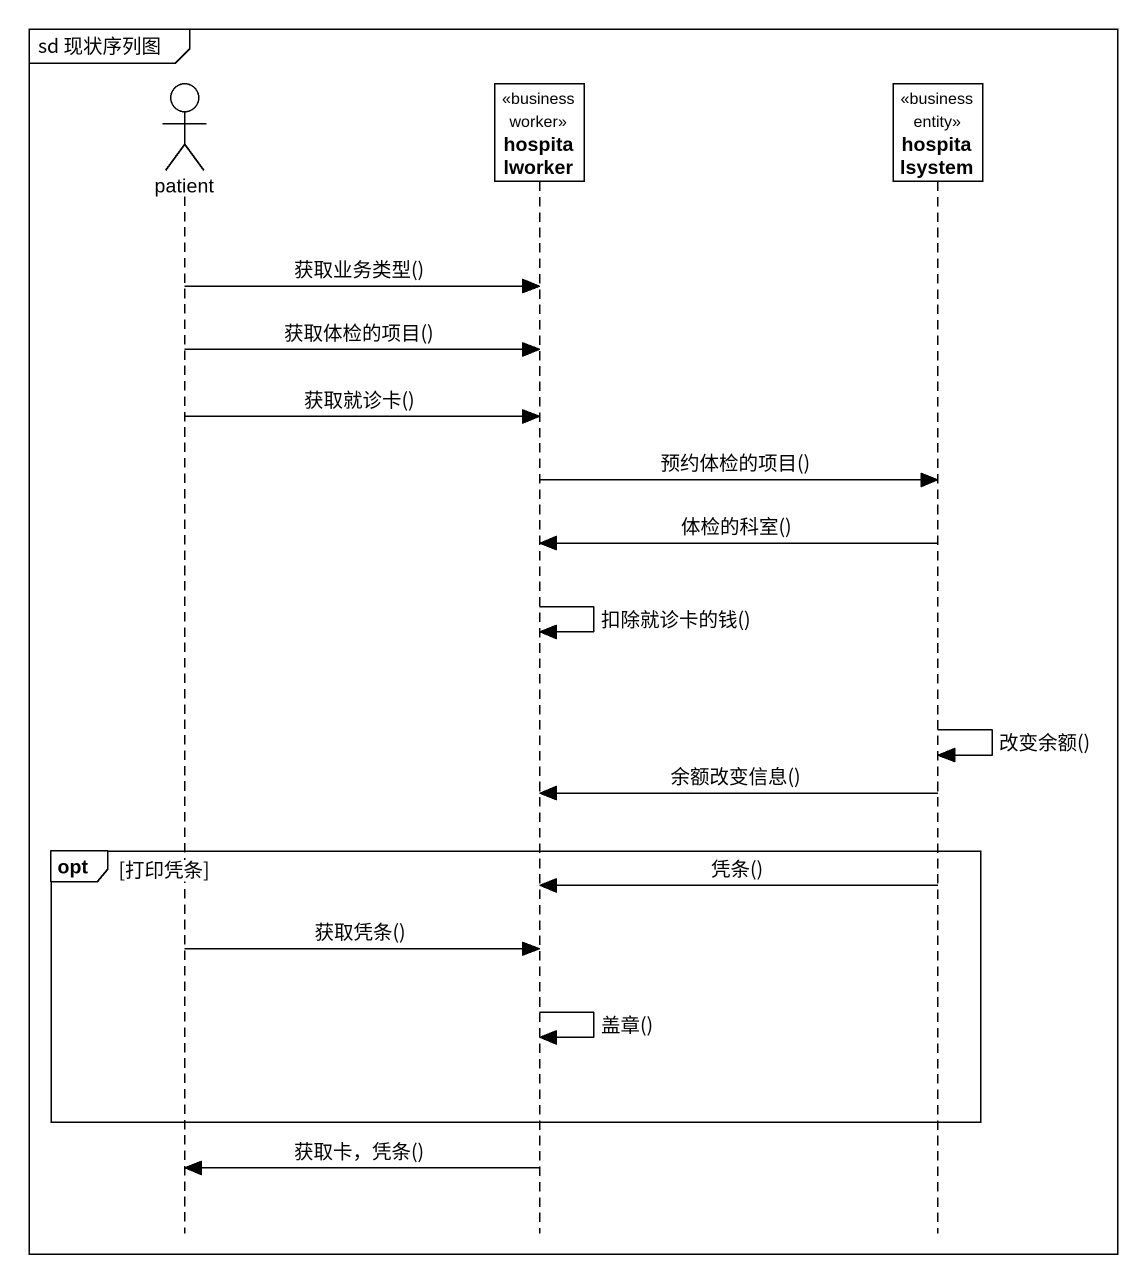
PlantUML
@startuml
mainframe sd 现状序列图
hide footbox
actor patient
participant hospitalworker <<business worker>>
participant hospitalsystem <<business entity>>

patient -> hospitalworker : 获取业务类型()
patient -> hospitalworker : 获取体检的项目()
patient -> hospitalworker : 获取就诊卡()
hospitalworker -> hospitalsystem : 预约体检的项目()
hospitalsystem -> hospitalworker : 体检的科室()
hospitalworker -> hospitalworker : 扣除就诊卡的钱()
hospitalsystem -> hospitalsystem : 改变余额()
hospitalsystem -> hospitalworker : 余额改变信息()
opt 打印凭条
  hospitalsystem -> hospitalworker : 凭条()
  patient -> hospitalworker : 获取凭条()
  hospitalworker -> hospitalworker : 盖章()
end
hospitalworker -> patient : 获取卡，凭条()
@enduml
